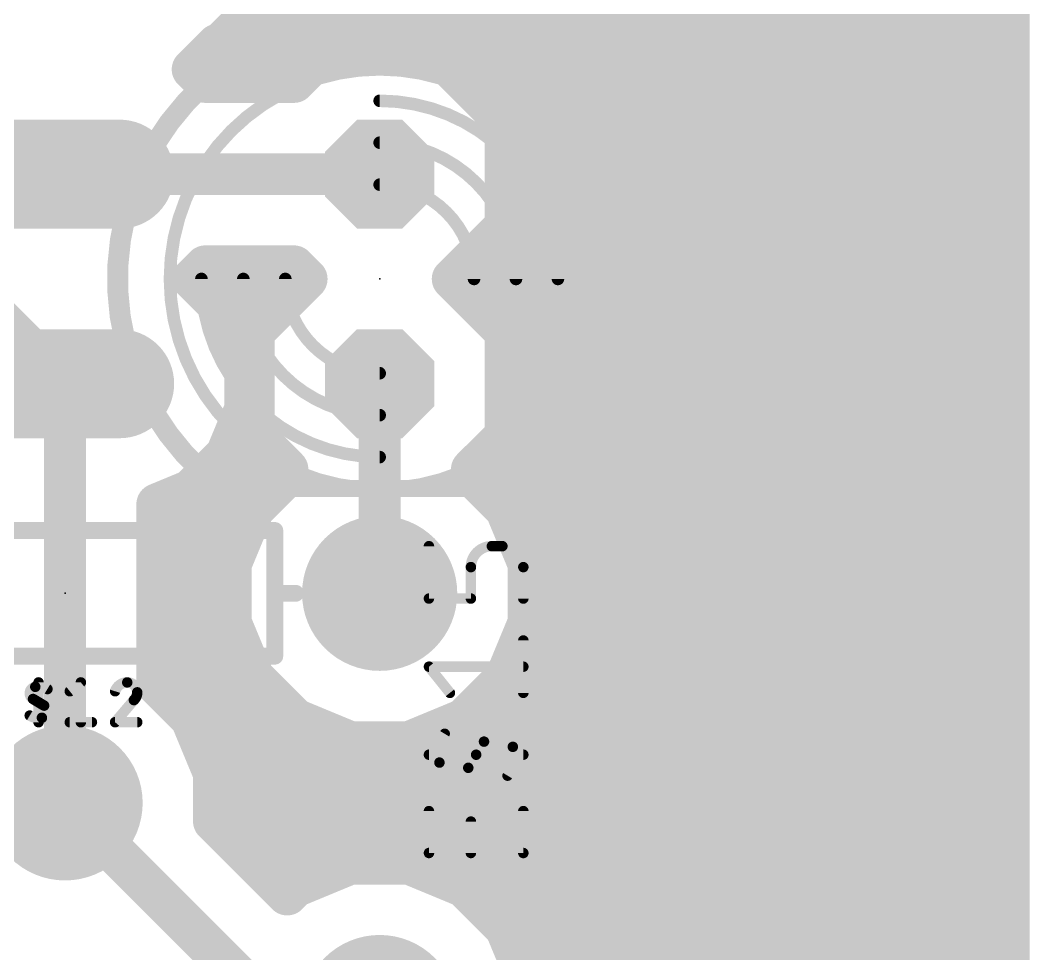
# Model space of a CAD drawing. Extents: x -1 to 30.7, y -1 to 60.6.
# Drawn here: x 18.51 to 30.73, y 37.54 to 48.86 of the extents above; entities that cross this region are included whole.
import ezdxf

# ---------------------------------------------------------------- set-up
doc = ezdxf.new("R2010")
doc.units = 0
for name, color, linetype in [('16', 175, 'CONTINUOUS'), ('17', 82, 'CONTINUOUS'), ('20', 30, 'CONTINUOUS'), ('21', 253, 'CONTINUOUS'), ('23', 7, 'CONTINUOUS'), ('25', 253, 'CONTINUOUS'), ('51', 253, 'CONTINUOUS')]:
    doc.layers.add(name, color=color, linetype=linetype)

# ---------------------------------------------------------------- blocks, each defined once
blk = doc.blocks.new('LONGP100')
at = {"const_width": 1}
blk.add_lwpolyline([(-0.5, 0), (0.5, 0)], dxfattribs=at)
at = {"const_width": 0.5}
for points in [[(-0.5, 0.25, 1), (-0.5, -0.25)], [(0.5, -0.25, 1), (0.5, 0.25)]]:
    blk.add_lwpolyline(points, format="xyb", dxfattribs=at)
blk = doc.blocks.new('ROUNDP')
at = {"const_width": 0.5}
blk.add_lwpolyline([(0, -0.25, 1), (0, 0.25, 1), (0, -0.25)], format="xyb", dxfattribs=at)
blk = doc.blocks.new('OCTAGONP')
at = {"const_width": 0.5}
blk.add_lwpolyline([(-0.25, -0.1036), (-0.25, 0.1036), (-0.1036, 0.25), (0.1036, 0.25), (0.25, 0.1036), (0.25, -0.1036), (0.1036, -0.25), (-0.1036, -0.25), (-0.25, -0.1036), (-0.25, 0.1036)], dxfattribs=at)

msp = doc.modelspace()

# ---------------------------------------------------------------- linework, layer by layer
at = {"layer": '16', "const_width": 0.508}
for points in [[(30.48, 59.69), (30.48, 0)], [(21.2675, 48.8969), (22.4987, 50.1281)], [(20.9531, 48.5825), (21.2675, 48.8969)], [(21.1385, 48.768), (30.48, 48.768)], [(20.5957, 48.26), (20.8935, 48.5579)], [(20.8935, 48.5579), (20.9531, 48.5825)], [(22.2287, 48.514), (21.8223, 48.1076)], [(23.4913, 48.514), (22.2287, 48.514)], [(24.384, 47.6213), (23.4913, 48.514)], [(20.7481, 48.1076), (20.5957, 48.26)], [(20.5957, 48.26), (21.9747, 48.26)], [(23.7453, 48.26), (30.48, 48.26)], [(21.8223, 48.1076), (20.7481, 48.1076)], [(24.2533, 47.752), (30.48, 47.752)], [(24.384, 46.3587), (24.384, 47.6213)], [(24.384, 47.244), (30.48, 47.244)], [(22.86, 46.99), (19.05, 46.99)], [(24.384, 46.736), (30.48, 46.736)], [(23.7453, 45.72), (24.384, 46.3587)], [(24.2533, 46.228), (30.48, 46.228)], [(20.5957, 45.72), (20.7481, 45.8724)], [(20.7481, 45.8724), (21.8223, 45.8724)], [(21.8223, 45.8724), (21.9747, 45.72)], [(19.05, 44.45), (17.78, 45.72)], [(21.0024, 45.3133), (20.5957, 45.72)], [(20.5957, 45.72), (21.9747, 45.72)], [(21.9747, 45.72), (21.336, 45.0813)], [(24.384, 45.0813), (23.7453, 45.72)], [(23.7453, 45.72), (30.48, 45.72)], [(21.2344, 44.7531), (21.0024, 45.3133)], [(21.0443, 45.212), (21.4667, 45.212)], [(24.2533, 45.212), (30.48, 45.212)], [(21.336, 45.0813), (21.336, 43.8187)], [(24.384, 43.8187), (24.384, 45.0813)], [(21.2344, 44.1469), (21.2344, 44.7531)], [(21.2344, 44.704), (21.336, 44.704)], [(24.384, 44.704), (30.48, 44.704)], [(19.05, 44.45), (19.05, 39.37)], [(22.86, 44.45), (22.86, 41.91)], [(21.0024, 43.5867), (21.2344, 44.1469)], [(21.2344, 44.196), (21.336, 44.196)], [(24.384, 44.196), (30.48, 44.196)], [(21.336, 43.8187), (21.7424, 43.4123)], [(23.9776, 43.4123), (24.384, 43.8187)], [(21.0443, 43.688), (21.4667, 43.688)], [(24.2533, 43.688), (30.48, 43.688)], [(20.5737, 43.158), (21.0024, 43.5867)], [(21.7424, 43.4123), (21.7424, 43.3428)], [(23.9776, 43.3428), (23.9776, 43.4123)], [(21.7424, 43.3428), (21.3312, 42.9315)], [(24.3888, 42.9315), (23.9776, 43.3428)], [(20.1676, 42.9898), (20.5737, 43.158)], [(20.5957, 43.18), (21.5796, 43.18)], [(24.1404, 43.18), (30.48, 43.18)], [(20.1676, 40.8028), (20.1676, 42.9898)], [(21.3312, 42.9315), (21.0566, 42.2687)], [(24.6634, 42.2687), (24.3888, 42.9315)], [(20.1676, 42.672), (21.2236, 42.672)], [(24.4964, 42.672), (30.48, 42.672)], [(21.0566, 42.2687), (21.0566, 41.5513)], [(24.6634, 41.5513), (24.6634, 42.2687)], [(20.1676, 42.164), (21.0566, 42.164)], [(24.6634, 42.164), (30.48, 42.164)], [(20.1676, 41.656), (21.0566, 41.656)], [(24.6634, 41.656), (30.48, 41.656)], [(21.0566, 41.5513), (21.3312, 40.8885)], [(24.3888, 40.8885), (24.6634, 41.5513)], [(20.1676, 41.148), (21.2236, 41.148)], [(24.4964, 41.148), (30.48, 41.148)], [(21.3312, 40.8885), (21.8385, 40.3812)], [(23.8815, 40.3812), (24.3888, 40.8885)], [(20.5788, 40.3915), (20.1676, 40.8028)], [(20.3304, 40.64), (21.5796, 40.64)], [(24.1404, 40.64), (30.48, 40.64)], [(20.8534, 39.7287), (20.5788, 40.3915)], [(21.8385, 40.3812), (22.5013, 40.1066)], [(23.2187, 40.1066), (23.8815, 40.3812)], [(20.6864, 40.132), (22.44, 40.132)], [(22.5013, 40.1066), (23.2187, 40.1066)], [(23.28, 40.132), (30.48, 40.132)], [(20.8534, 39.1471), (20.8534, 39.7287)], [(20.8534, 39.624), (30.48, 39.624)], [(19.05, 39.37), (21.59, 36.83)], [(21.7401, 38.2605), (20.8534, 39.1471)], [(20.8845, 39.116), (30.48, 39.116)], [(22.5013, 38.6334), (21.8385, 38.3588)], [(23.2187, 38.6334), (22.5013, 38.6334)], [(23.8815, 38.3588), (23.2187, 38.6334)], [(21.3925, 38.608), (22.44, 38.608)], [(23.28, 38.608), (30.48, 38.608)], [(21.8385, 38.3588), (21.7401, 38.2605)], [(24.3888, 37.8515), (23.8815, 38.3588)], [(24.1404, 38.1), (30.48, 38.1)], [(24.6634, 37.1887), (24.3888, 37.8515)], [(24.4964, 37.592), (30.48, 37.592)]]:
    msp.add_lwpolyline(points, dxfattribs=at)
at = {"layer": '16', "const_width": 0.254}
for points in [[(21.1777, 48.9867, 1), (21.3573, 48.8071)], [(21.3573, 48.8071, 1), (21.1777, 48.9867)], [(21.1385, 48.895, 1), (21.1385, 48.641)], [(30.48, 48.641, 1), (30.48, 48.895)], [(20.8449, 48.6752, 1), (20.9421, 48.4406)], [(20.9833, 48.4681, 1), (20.8037, 48.6477)], [(20.8633, 48.6723, 1), (21.0429, 48.4927)], [(21.0017, 48.4652, 1), (20.9045, 48.6999)], [(22.2287, 48.641, 1), (22.2287, 48.387)], [(22.3185, 48.4242, 1), (22.1389, 48.6038)], [(23.5811, 48.6038, 1), (23.4015, 48.4242)], [(23.4913, 48.387, 1), (23.4913, 48.641)], [(20.6855, 48.3498, 1), (20.5059, 48.1702)], [(20.5957, 48.387, 1), (20.5957, 48.133)], [(20.5059, 48.3498, 1), (20.6855, 48.1702)], [(21.9747, 48.133, 1), (21.9747, 48.387)], [(23.7453, 48.387, 1), (23.7453, 48.133)], [(30.48, 48.133, 1), (30.48, 48.387)], [(20.7481, 48.2346, 1), (20.7481, 47.9806)], [(20.6583, 48.0178, 1), (20.8379, 48.1974)], [(21.7325, 48.1974, 1), (21.9121, 48.0178)], [(21.8223, 47.9806, 1), (21.8223, 48.2346)], [(24.2533, 47.879, 1), (24.2533, 47.625)], [(30.48, 47.625, 1), (30.48, 47.879)], [(24.511, 47.6213, 1), (24.257, 47.6213)], [(24.2942, 47.5315, 1), (24.4738, 47.7111)], [(24.384, 47.371, 1), (24.384, 47.117)], [(30.48, 47.117, 1), (30.48, 47.371)], [(19.05, 47.117, 1), (19.05, 46.863)], [(22.86, 46.863, 1), (22.86, 47.117)], [(24.384, 46.863, 1), (24.384, 46.609)], [(30.48, 46.609, 1), (30.48, 46.863)], [(24.4738, 46.2689, 1), (24.2942, 46.4485)], [(24.2533, 46.355, 1), (24.2533, 46.101)], [(24.257, 46.3587, 1), (24.511, 46.3587)], [(30.48, 46.101, 1), (30.48, 46.355)], [(20.7481, 45.9994, 1), (20.7481, 45.7454)], [(20.8379, 45.7826, 1), (20.6583, 45.9622)], [(21.9121, 45.9622, 1), (21.7325, 45.7826)], [(21.8223, 45.7454, 1), (21.8223, 45.9994)], [(20.6855, 45.8098, 1), (20.5059, 45.6302)], [(20.5957, 45.847, 1), (20.5957, 45.593)], [(20.5059, 45.8098, 1), (20.6855, 45.6302)], [(22.0645, 45.6302, 1), (21.8849, 45.8098)], [(21.8849, 45.6302, 1), (22.0645, 45.8098)], [(21.9747, 45.593, 1), (21.9747, 45.847)], [(23.8351, 45.8098, 1), (23.6555, 45.6302)], [(23.7453, 45.847, 1), (23.7453, 45.593)], [(23.6555, 45.8098, 1), (23.8351, 45.6302)], [(30.48, 45.593, 1), (30.48, 45.847)], [(21.1197, 45.3619, 1), (20.885, 45.2647)], [(20.9126, 45.2235, 1), (21.0922, 45.4031)], [(21.0443, 45.339, 1), (21.0443, 45.085)], [(21.4667, 45.085, 1), (21.4667, 45.339)], [(24.2533, 45.339, 1), (24.2533, 45.085)], [(30.48, 45.085, 1), (30.48, 45.339)], [(21.463, 45.0813, 1), (21.209, 45.0813)], [(21.2462, 45.1711, 1), (21.4258, 44.9915)], [(24.511, 45.0813, 1), (24.257, 45.0813)], [(24.2942, 44.9915, 1), (24.4738, 45.1711)], [(21.3614, 44.7531, 1), (21.1074, 44.7531)], [(21.2344, 44.831, 1), (21.2344, 44.577)], [(21.1171, 44.7045, 1), (21.3517, 44.8017)], [(21.336, 44.577, 1), (21.336, 44.831)], [(24.384, 44.831, 1), (24.384, 44.577)], [(30.48, 44.577, 1), (30.48, 44.831)], [(19.177, 44.45, 1), (18.923, 44.45)], [(18.9602, 44.3602, 1), (19.1398, 44.5398)], [(22.987, 44.45, 1), (22.733, 44.45)], [(21.2344, 44.323, 1), (21.2344, 44.069)], [(21.3517, 44.0983, 1), (21.1171, 44.1955)], [(21.336, 44.069, 1), (21.336, 44.323)], [(24.384, 44.323, 1), (24.384, 44.069)], [(30.48, 44.069, 1), (30.48, 44.323)], [(21.1074, 44.1469, 1), (21.3614, 44.1469)], [(21.4258, 43.9085, 1), (21.2462, 43.7289)], [(24.4738, 43.7289, 1), (24.2942, 43.9085)], [(21.0443, 43.815, 1), (21.0443, 43.561)], [(21.209, 43.8187, 1), (21.463, 43.8187)], [(21.4667, 43.561, 1), (21.4667, 43.815)], [(24.2533, 43.815, 1), (24.2533, 43.561)], [(24.257, 43.8187, 1), (24.511, 43.8187)], [(30.48, 43.561, 1), (30.48, 43.815)], [(21.0922, 43.4969, 1), (20.9126, 43.6765)], [(20.885, 43.6353, 1), (21.1197, 43.5381)], [(21.8694, 43.4123, 1), (21.6154, 43.4123)], [(24.1046, 43.4123, 1), (23.8506, 43.4123)], [(21.6526, 43.3225, 1), (21.8322, 43.5021)], [(21.8322, 43.253, 1), (21.6526, 43.4326)], [(23.8878, 43.5021, 1), (24.0674, 43.3225)], [(24.0674, 43.4326, 1), (23.8878, 43.253)], [(20.5957, 43.307, 1), (20.5957, 43.053)], [(20.6223, 43.0407, 1), (20.5251, 43.2753)], [(21.5796, 43.053, 1), (21.5796, 43.307)], [(21.6154, 43.3428, 1), (21.8694, 43.3428)], [(23.8506, 43.3428, 1), (24.1046, 43.3428)], [(24.1404, 43.307, 1), (24.1404, 43.053)], [(30.48, 43.053, 1), (30.48, 43.307)], [(20.4839, 43.2478, 1), (20.6635, 43.0682)], [(20.2946, 42.9898, 1), (20.0406, 42.9898)], [(20.119, 43.1071, 1), (20.2162, 42.8725)], [(21.4485, 42.8829, 1), (21.2138, 42.9801)], [(24.5062, 42.9801, 1), (24.2715, 42.8829)], [(21.2413, 43.0213, 1), (21.421, 42.8417)], [(24.299, 42.8417, 1), (24.4786, 43.0213)], [(20.1676, 42.799, 1), (20.1676, 42.545)], [(21.2236, 42.545, 1), (21.2236, 42.799)], [(24.4964, 42.799, 1), (24.4964, 42.545)], [(30.48, 42.545, 1), (30.48, 42.799)], [(21.1836, 42.2687, 1), (20.9296, 42.2687)], [(20.9393, 42.3173, 1), (21.1739, 42.2201)], [(24.7904, 42.2687, 1), (24.5364, 42.2687)], [(24.5461, 42.2201, 1), (24.7807, 42.3173)], [(20.1676, 42.291, 1), (20.1676, 42.037)], [(21.0566, 42.037, 1), (21.0566, 42.291)], [(24.6634, 42.291, 1), (24.6634, 42.037)], [(30.48, 42.037, 1), (30.48, 42.291)], [(22.733, 41.91, 1), (22.987, 41.91)], [(20.1676, 41.783, 1), (20.1676, 41.529)], [(21.0566, 41.529, 1), (21.0566, 41.783)], [(24.6634, 41.783, 1), (24.6634, 41.529)], [(30.48, 41.529, 1), (30.48, 41.783)], [(21.1739, 41.5999, 1), (20.9393, 41.5027)], [(24.7807, 41.5027, 1), (24.5461, 41.5999)], [(20.9296, 41.5513, 1), (21.1836, 41.5513)], [(24.5364, 41.5513, 1), (24.7904, 41.5513)], [(20.1676, 41.275, 1), (20.1676, 41.021)], [(21.2236, 41.021, 1), (21.2236, 41.275)], [(24.4964, 41.275, 1), (24.4964, 41.021)], [(30.48, 41.021, 1), (30.48, 41.275)], [(21.421, 40.9783, 1), (21.2413, 40.7987)], [(24.4786, 40.7987, 1), (24.299, 40.9783)], [(20.2574, 40.8926, 1), (20.0778, 40.713)], [(21.2138, 40.8399, 1), (21.4485, 40.9371)], [(24.2715, 40.9371, 1), (24.5062, 40.8399)], [(20.0406, 40.8028, 1), (20.2946, 40.8028)], [(20.3304, 40.767, 1), (20.3304, 40.513)], [(21.5796, 40.513, 1), (21.5796, 40.767)], [(24.1404, 40.767, 1), (24.1404, 40.513)], [(30.48, 40.513, 1), (30.48, 40.767)], [(20.6962, 40.4401, 1), (20.4615, 40.3429)], [(20.489, 40.3017, 1), (20.6686, 40.4813)], [(21.8871, 40.4985, 1), (21.7899, 40.2638)], [(21.7487, 40.2913, 1), (21.9283, 40.471)], [(23.7917, 40.471, 1), (23.9713, 40.2913)], [(23.9301, 40.2638, 1), (23.8329, 40.4985)], [(20.6864, 40.259, 1), (20.6864, 40.005)], [(22.5013, 40.2336, 1), (22.5013, 39.9796)], [(22.44, 40.005, 1), (22.44, 40.259)], [(23.28, 40.259, 1), (23.28, 40.005)], [(23.2187, 39.9796, 1), (23.2187, 40.2336)], [(30.48, 40.005, 1), (30.48, 40.259)], [(22.4527, 39.9893, 1), (22.5499, 40.2239)], [(23.1701, 40.2239, 1), (23.2673, 39.9893)], [(20.9804, 39.7287, 1), (20.7264, 39.7287)], [(20.8534, 39.751, 1), (20.8534, 39.497)], [(20.7361, 39.6801, 1), (20.9707, 39.7773)], [(30.48, 39.497, 1), (30.48, 39.751)], [(19.1398, 39.4598, 1), (18.9602, 39.2802)], [(18.923, 39.37, 1), (19.177, 39.37)], [(20.9432, 39.2369, 1), (20.7636, 39.0573)], [(20.7264, 39.1471, 1), (20.9804, 39.1471)], [(20.8845, 39.243, 1), (20.8845, 38.989)], [(30.48, 38.989, 1), (30.48, 39.243)], [(22.5013, 38.7604, 1), (22.5013, 38.5064)], [(22.5499, 38.5161, 1), (22.4527, 38.7507)], [(23.2673, 38.7507, 1), (23.1701, 38.5161)], [(23.2187, 38.5064, 1), (23.2187, 38.7604)], [(21.3925, 38.735, 1), (21.3925, 38.481)], [(22.44, 38.481, 1), (22.44, 38.735)], [(23.28, 38.735, 1), (23.28, 38.481)], [(30.48, 38.481, 1), (30.48, 38.735)], [(21.7899, 38.4762, 1), (21.8871, 38.2415)], [(21.9283, 38.269, 1), (21.7487, 38.4486)], [(23.9713, 38.4486, 1), (23.7917, 38.269)], [(23.8329, 38.2415, 1), (23.9301, 38.4762)], [(21.6503, 38.3503, 1), (21.8299, 38.1707)], [(21.6503, 38.1707, 1), (21.8299, 38.3503)], [(24.1404, 38.227, 1), (24.1404, 37.973)], [(30.48, 37.973, 1), (30.48, 38.227)], [(24.5062, 37.9001, 1), (24.2715, 37.8029)], [(24.299, 37.7617, 1), (24.4786, 37.9413)], [(24.4964, 37.719, 1), (24.4964, 37.465)], [(30.48, 37.465, 1), (30.48, 37.719)]]:
    msp.add_lwpolyline(points, format="xyb", dxfattribs=at)
at = {"layer": '20', "const_width": 0.508}
for points in [[(30.48, 48.0967), (30.48, 50.9451)], [(30.48, 43.7243), (30.48, 46.5727)], [(30.48, 39.3519), (30.48, 42.2003)], [(30.48, 34.9794), (30.48, 37.8279)]]:
    msp.add_lwpolyline(points, dxfattribs=at)
at = {"layer": '20', "const_width": 0.254}
for points in [[(30.353, 48.0967, 1), (30.607, 48.0967)], [(30.607, 46.5727, 1), (30.353, 46.5727)], [(30.353, 43.7243, 1), (30.607, 43.7243)], [(30.607, 42.2003, 1), (30.353, 42.2003)], [(30.353, 39.3519, 1), (30.607, 39.3519)], [(30.607, 37.8279, 1), (30.353, 37.8279)]]:
    msp.add_lwpolyline(points, format="xyb", dxfattribs=at)
at = {"layer": '21'}
for points, const_width in [([(24.765, 43.18, 3), (20.955, 43.18)], 0.254), ([(22.86, 43.18, 1), (22.86, 48.26, 1), (22.86, 43.18)], 0.1524), ([(20.9169, 43.1292, 1), (20.9931, 43.2308)], 0.127), ([(24.7269, 43.2308, 1), (24.8031, 43.1292)], 0.127), ([(20.955, 43.2308, 1), (20.955, 43.1292)], 0.1016), ([(24.765, 43.1292, 1), (24.765, 43.2308)], 0.1016), ([(21.6408, 42.672, 1), (21.5392, 42.672)], 0.1016), ([(21.59, 42.6212, 1), (21.59, 42.7228)], 0.1016), ([(21.6408, 41.91, 1), (21.5392, 41.91)], 0.1016), ([(21.59, 41.9608, 1), (21.59, 41.8592)], 0.1016), ([(21.5392, 41.91, 1), (21.6408, 41.91)], 0.1016), ([(21.844, 41.8592, 1), (21.844, 41.9608)], 0.1016), ([(21.59, 41.0972, 1), (21.59, 41.1988)], 0.1016), ([(21.5392, 41.148, 1), (21.6408, 41.148)], 0.1016)]:
    msp.add_lwpolyline(points, format="xyb", dxfattribs=dict(at, const_width=const_width))
at = {"layer": '21', "const_width": 0.2032}
for points in [[(20.955, 43.18), (24.765, 43.18)], [(16.51, 42.672), (21.59, 42.672)], [(21.59, 42.672), (21.59, 41.91)], [(21.59, 41.91), (21.59, 41.148)], [(21.59, 41.91), (21.844, 41.91)], [(21.59, 41.148), (16.51, 41.148)]]:
    msp.add_lwpolyline(points, dxfattribs=at)
at = {"layer": '23'}
for p in [(22.86, 45.72), (19.05, 41.91)]:
    msp.add_point(p, dxfattribs=at)
at = {"layer": '25', "const_width": 0.127}
for points in [[(23.4569, 41.8465), (23.4569, 42.4815)], [(24.3459, 42.4815), (24.2189, 42.4815)], [(23.9649, 42.2275), (23.9649, 41.8465)], [(24.5999, 41.8465), (24.5999, 42.2275)], [(23.9649, 41.8465), (23.4569, 41.8465)], [(24.5999, 40.7035), (24.5999, 41.3385)], [(23.7109, 40.7035), (23.4569, 41.021)], [(23.4569, 41.021), (24.5999, 41.021)], [(18.729, 40.3479), (18.729, 40.8305)], [(19.107, 40.7233), (19.241, 40.8305)], [(19.241, 40.8305), (19.241, 40.3479)], [(18.729, 40.5892), (18.662, 40.6294)], [(18.729, 40.5892), (18.796, 40.549)], [(19.8835, 40.616), (19.6556, 40.3479)], [(19.107, 40.3479), (19.3751, 40.3479)], [(19.6556, 40.3479), (19.9237, 40.3479)], [(24.0284, 39.9542), (24.1237, 40.113)], [(24.5999, 39.9542), (23.4569, 39.9542)], [(24.0284, 39.9542), (23.9332, 39.7955)], [(23.4569, 38.7629), (23.4569, 39.2709)], [(24.5999, 39.2709), (24.5999, 38.7629)], [(23.9649, 38.7629), (23.9649, 39.1439)], [(24.5999, 38.7629), (23.4569, 38.7629)]]:
    msp.add_lwpolyline(points, dxfattribs=at)
at = {"layer": '25'}
for points, const_width in [([(23.4886, 42.4815, 1), (23.4252, 42.4815)], 0.0635), ([(24.2189, 42.4815, 0.4142), (23.9649, 42.2275)], 0.127), ([(24.2189, 42.5133, 1), (24.2189, 42.4498)], 0.0635), ([(24.2189, 42.4498, 1), (24.2189, 42.5133)], 0.0635), ([(24.3459, 42.5133, 1), (24.3459, 42.4498)], 0.0635), ([(24.5999, 42.2275, 0.4142), (24.3459, 42.4815)], 0.127), ([(24.3459, 42.4498, 1), (24.3459, 42.5133)], 0.0635), ([(23.9966, 42.2275, 1), (23.9332, 42.2275)], 0.0635), ([(23.9332, 42.2275, 1), (23.9966, 42.2275)], 0.0635), ([(24.6317, 42.2275, 1), (24.5682, 42.2275)], 0.0635), ([(24.5682, 42.2275, 1), (24.6317, 42.2275)], 0.0635), ([(23.4569, 41.8783, 1), (23.4569, 41.8147)], 0.0635), ([(23.4252, 41.8465, 1), (23.4886, 41.8465)], 0.0635), ([(23.9332, 41.8465, 1), (23.9966, 41.8465)], 0.0635), ([(23.9649, 41.8147, 1), (23.9649, 41.8783)], 0.0635), ([(24.5682, 41.8465, 1), (24.6317, 41.8465)], 0.0635), ([(24.6317, 41.3385, 1), (24.5682, 41.3385)], 0.0635), ([(23.4569, 41.0528, 1), (23.4569, 40.9892)], 0.0635), ([(23.4817, 41.0408, 1), (23.4321, 41.0012)], 0.0635), ([(24.5999, 40.9892, 1), (24.5999, 41.0528)], 0.0635), ([(18.8362, 40.7501, 0.1823), (18.6888, 40.7769)], 0.127), ([(18.7607, 40.8305, 1), (18.6972, 40.8305)], 0.0635), ([(19.2728, 40.8305, 1), (19.2093, 40.8305)], 0.0635), ([(19.2609, 40.8057, 1), (19.2212, 40.8553)], 0.0635), ([(19.8031, 40.8305, 0.3252), (19.6556, 40.7233)], 0.127), ([(19.9237, 40.7098, 0.4142), (19.8031, 40.8305)], 0.127), ([(19.8031, 40.8622, 1), (19.8031, 40.7987)], 0.0635), ([(19.8031, 40.7988, 1), (19.8031, 40.8622)], 0.0635), ([(18.6888, 40.7769, 0.6917), (18.662, 40.6294)], 0.127), ([(18.6831, 40.8081, 1), (18.6945, 40.7456)], 0.0635), ([(18.6945, 40.7456, 1), (18.6831, 40.8081)], 0.0635), ([(18.8199, 40.7228, 1), (18.8526, 40.7773)], 0.0635), ([(19.0872, 40.748, 1), (19.1268, 40.6985)], 0.0635), ([(19.6254, 40.733, 1), (19.6858, 40.7135)], 0.0635), ([(19.8835, 40.616, 0.2053), (19.9237, 40.7098)], 0.127), ([(19.9555, 40.7098, 1), (19.892, 40.7098)], 0.0635), ([(19.892, 40.7098, 1), (19.9555, 40.7098)], 0.0635), ([(23.6861, 40.6837, 1), (23.7357, 40.7233)], 0.0635), ([(24.5682, 40.7035, 1), (24.6317, 40.7035)], 0.0635), ([(18.6783, 40.6566, 1), (18.6456, 40.6022)], 0.0635), ([(18.6456, 40.6022, 1), (18.6783, 40.6566)], 0.0635), ([(18.7453, 40.6164, 1), (18.7126, 40.562)], 0.0635), ([(18.7126, 40.562, 1), (18.7453, 40.6164)], 0.0635), ([(18.7692, 40.4015, 0.6917), (18.796, 40.549)], 0.127), ([(18.8123, 40.5762, 1), (18.7797, 40.5218)], 0.0635), ([(18.7797, 40.5218, 1), (18.8123, 40.5762)], 0.0635), ([(19.8616, 40.639, 1), (19.9054, 40.593)], 0.0635), ([(19.9077, 40.5954, 1), (19.8593, 40.6366)], 0.0635), ([(18.6381, 40.4556, 1), (18.6054, 40.4011)], 0.0635), ([(18.6217, 40.4283, 0.1823), (18.7692, 40.4015)], 0.127), ([(18.6972, 40.3479, 1), (18.7607, 40.3479)], 0.0635), ([(18.7635, 40.4328, 1), (18.7749, 40.3703)], 0.0635), ([(18.7749, 40.3703, 1), (18.7635, 40.4328)], 0.0635), ([(19.107, 40.3797, 1), (19.107, 40.3162)], 0.0635), ([(19.2093, 40.3479, 1), (19.2728, 40.3479)], 0.0635), ([(19.3751, 40.3162, 1), (19.3751, 40.3797)], 0.0635), ([(19.6556, 40.3797, 1), (19.6556, 40.3162)], 0.0635), ([(19.6314, 40.3685, 1), (19.6798, 40.3273)], 0.0635), ([(19.9237, 40.3162, 1), (19.9237, 40.3797)], 0.0635), ([(23.6474, 40.2082, 0.1823), (23.5839, 39.859)], 0.127), ([(23.6746, 40.1919, 1), (23.6202, 40.2245)], 0.0635), ([(24.4729, 40.0495, 0.6917), (24.1237, 40.113)], 0.127), ([(24.0964, 40.1293, 1), (24.1509, 40.0966)], 0.0635), ([(24.1509, 40.0966, 1), (24.0964, 40.1293)], 0.0635), ([(24.4094, 39.7002, 0.1823), (24.4729, 40.0495)], 0.127), ([(24.5041, 40.0552, 1), (24.4417, 40.0437)], 0.0635), ([(23.4569, 39.986, 1), (23.4569, 39.9224)], 0.0635), ([(24.0012, 39.9705, 1), (24.0556, 39.9379)], 0.0635), ([(24.0556, 39.9379, 1), (24.0012, 39.9705)], 0.0635), ([(24.4417, 40.0437, 1), (24.5041, 40.0552)], 0.0635), ([(24.5999, 39.9224, 1), (24.5999, 39.986)], 0.0635), ([(23.5839, 39.859, 0.6917), (23.9332, 39.7955)], 0.127), ([(23.6151, 39.8647, 1), (23.5527, 39.8532)], 0.0635), ([(23.5527, 39.8532, 1), (23.6151, 39.8647)], 0.0635), ([(23.9059, 39.8118, 1), (23.9604, 39.7791)], 0.0635), ([(23.9604, 39.7791, 1), (23.9059, 39.8118)], 0.0635), ([(24.3822, 39.7165, 1), (24.4366, 39.6839)], 0.0635), ([(23.4886, 39.2709, 1), (23.4252, 39.2709)], 0.0635), ([(24.6317, 39.2709, 1), (24.5682, 39.2709)], 0.0635), ([(23.9966, 39.1439, 1), (23.9332, 39.1439)], 0.0635), ([(23.4569, 38.7947, 1), (23.4569, 38.7312)], 0.0635), ([(23.4252, 38.7629, 1), (23.4886, 38.7629)], 0.0635), ([(23.9332, 38.7629, 1), (23.9966, 38.7629)], 0.0635), ([(24.5682, 38.7629, 1), (24.6317, 38.7629)], 0.0635), ([(24.5999, 38.7312, 1), (24.5999, 38.7947)], 0.0635)]:
    msp.add_lwpolyline(points, format="xyb", dxfattribs=dict(at, const_width=const_width))
at = {"layer": '51'}
for points, const_width in [([(25.019, 45.72, 0.4142), (22.86, 47.879)], 0.1524), ([(22.86, 47.9171, 1), (22.86, 47.8409)], 0.0762), ([(24.511, 45.72, 0.4142), (22.86, 47.371)], 0.1524), ([(22.86, 47.4091, 1), (22.86, 47.3329)], 0.0762), ([(24.003, 45.72, 0.4142), (22.86, 46.863)], 0.1524), ([(22.86, 46.9011, 1), (22.86, 46.8249)], 0.0762), ([(20.701, 45.72, 0.4142), (22.86, 43.561)], 0.1524), ([(20.7391, 45.72, 1), (20.6629, 45.72)], 0.0762), ([(21.209, 45.72, 0.4142), (22.86, 44.069)], 0.1524), ([(21.2471, 45.72, 1), (21.1709, 45.72)], 0.0762), ([(21.717, 45.72, 0.4142), (22.86, 44.577)], 0.1524), ([(21.7551, 45.72, 1), (21.6789, 45.72)], 0.0762), ([(23.9649, 45.72, 1), (24.0411, 45.72)], 0.0762), ([(24.4729, 45.72, 1), (24.5491, 45.72)], 0.0762), ([(24.9809, 45.72, 1), (25.0571, 45.72)], 0.0762), ([(22.86, 44.5389, 1), (22.86, 44.6151)], 0.0762), ([(22.86, 44.0309, 1), (22.86, 44.1071)], 0.0762), ([(22.86, 43.5229, 1), (22.86, 43.5991)], 0.0762)]:
    msp.add_lwpolyline(points, format="xyb", dxfattribs=dict(at, const_width=const_width))

# ---------------------------------------------------------------- block references
at = {"layer": '17'}
for name, p, xscale, yscale in [('LONGP100', (19.05, 46.99), 1.3208, 1.3208), ('LONGP100', (19.05, 46.99), 1.3208, 1.3208), ('LONGP100', (19.05, 44.45), 1.3208, 1.3208), ('LONGP100', (19.05, 44.45), 1.3208, 1.3208), ('ROUNDP', (19.05, 39.37), 1.8796, 1.8796), ('ROUNDP', (19.05, 39.37), 1.8796, 1.8796)]:
    msp.add_blockref(name, p, dxfattribs=dict(at, xscale=xscale, yscale=yscale))
for name, p, xscale, yscale, rotation in [('OCTAGONP', (22.86, 46.99), 1.3208, 1.3208, 270), ('OCTAGONP', (22.86, 46.99), 1.3208, 1.3208, 270), ('OCTAGONP', (22.86, 44.45), 1.3208, 1.3208, 270), ('OCTAGONP', (22.86, 44.45), 1.3208, 1.3208, 270), ('ROUNDP', (22.86, 41.91), 1.8796, 1.8796, 180), ('ROUNDP', (22.86, 41.91), 1.8796, 1.8796, 180), ('ROUNDP', (22.86, 36.83), 1.8796, 1.8796, 90), ('ROUNDP', (22.86, 36.83), 1.8796, 1.8796, 90)]:
    msp.add_blockref(name, p, dxfattribs=dict(at, xscale=xscale, yscale=yscale, rotation=rotation))

doc.saveas('drawing.dxf')
